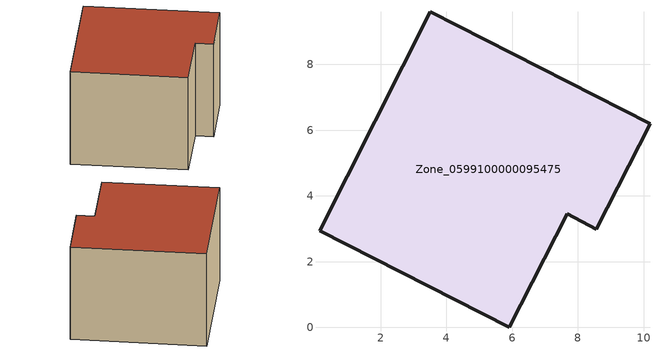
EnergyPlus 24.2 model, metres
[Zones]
Zone_0599100000095475
 floor ground (C_G): 8.56,2.99 7.67,3.45 5.91,0 0.14,2.94 3.51,9.61 10.19,6.2 z0
 wall outside (C_F): 7.67,3.45 8.56,2.99 10.19,6.2 3.51,9.61 0.14,2.94 5.91,0 7.67,3.45 z0:5.76
 roof outside (C_R): 3.51,9.61 0.14,2.94 5.91,0 7.67,3.45 8.56,2.99 10.19,6.2 z5.76
[BUILDING]
Pand.0599100000095475: North Axis=0; Terrain=City; Loads Convergence Tolerance Value=0.04; Temperature Convergence Tolerance Value=0.4; Solar Distribution=FullExterior; Maximum Number of Warmup Days=25; Minimum Number of Warmup Days=1
[Site:Location]
Rotterdam.The.Hague.AP_ZH_NLD Design_Conditions: Latitude=51.96; Longitude=4.45; Time Zone=1; Elevation=-4.5
[SITE:GROUNDTEMPERATURE:BUILDINGSURFACE]
18, 18, 18, 18, 18, 18, 18, 18, 18, 18, 18, 18
[MATERIAL] Thermal Absorptance=0.9; Solar Absorptance=0.7; Visible Absorptance=0.7
Name | Roughness | Thickness | Conductivity | Density | Specific Heat
G.TC.1992-2005 | MediumSmooth | 0.15 | 0.06 | 540 | 1210
F.TC.1992-2005 | Rough | 0.3 | 0.12 | 1920 | 840
R.TC.1992-2005 | MediumRough | 0.2 | 0.08 | 1500 | 1000
[CONSTRUCTION]
C_G: G.TC.1992-2005
C_F: F.TC.1992-2005
C_R: R.TC.1992-2005
[ZONE]
Zone_0599100000095475: Type=1; Multiplier=1; Ceiling Height=Autocalculate; Volume=Autocalculate; Floor Area=autocalculate; Part of Total Floor Area=Yes
[ZONEINFILTRATION:DESIGNFLOWRATE]
Infil_Zone_0599100000095475: Zone or ZoneList or Space or SpaceList=Zone_0599100000095475; Schedule=AlwaysOn; Design Flow Rate Calculation Method=Flow/Area; Flow Rate per Floor Area=0.0015; Constant Term Coefficient=1; Temperature Term Coefficient=0; Velocity Term Coefficient=0; Velocity Squared Term Coefficient=0
[HVACTEMPLATE:ZONE:IDEALLOADSAIRSYSTEM]
Zone_0599100000095475: Maximum Heating Supply Air Temperature=50; Minimum Cooling Supply Air Temperature=13; Maximum Heating Supply Air Humidity Ratio=0.0156; Minimum Cooling Supply Air Humidity Ratio=0.0077; Heating Limit=NoLimit; Cooling Limit=NoLimit; Dehumidification Control Type=ConstantSensibleHeatRatio; Cooling Sensible Heat Ratio=0.7; Dehumidification Setpoint=60; Humidification Control Type=None; Humidification Setpoint=30; Outdoor Air Method=None; Outdoor Air Flow Rate per Person=0.00944; Outdoor Air Flow Rate per Zone Floor Area=0; Outdoor Air Flow Rate per Zone=0; Demand Controlled Ventilation Type=None; Outdoor Air Economizer Type=NoEconomizer; Heat Recovery Type=None; Sensible Heat Recovery Effectiveness=0.7; Latent Heat Recovery Effectiveness=0.65
[ZONECONTROL:THERMOSTAT]
ThermostatControl_Zone_0599100000095475: Zone or ZoneList=Zone_0599100000095475; Control Type Schedule=DualSetpointControlType; Control 1=Thermostat_Zone_0599100000095475; Temperature Difference Between Cutout And Setpoint=0
[THERMOSTATSETPOINT:DUALSETPOINT]
Thermostat_Zone_0599100000095475: Heating Setpoint Temperature Schedule=HeatingSetpoint_Zone_0599100000095475; Cooling Setpoint Temperature Schedule=CoolingSetpoint_Zone_0599100000095475
[SCHEDULE:COMPACT]
HeatingSetpoint_Zone_0599100000095475: Through: 12/31, For: AllDays, Until: 24:00, 21
CoolingSetpoint_Zone_0599100000095475: Through: 12/31, For: AllDays, Until: 24:00, 24
DualSetpointControlType: Through: 12/31, For: AllDays, Until: 24:00, 4
AlwaysOn: Through: 12/31, For: AllDays, Until: 24:00, 1
